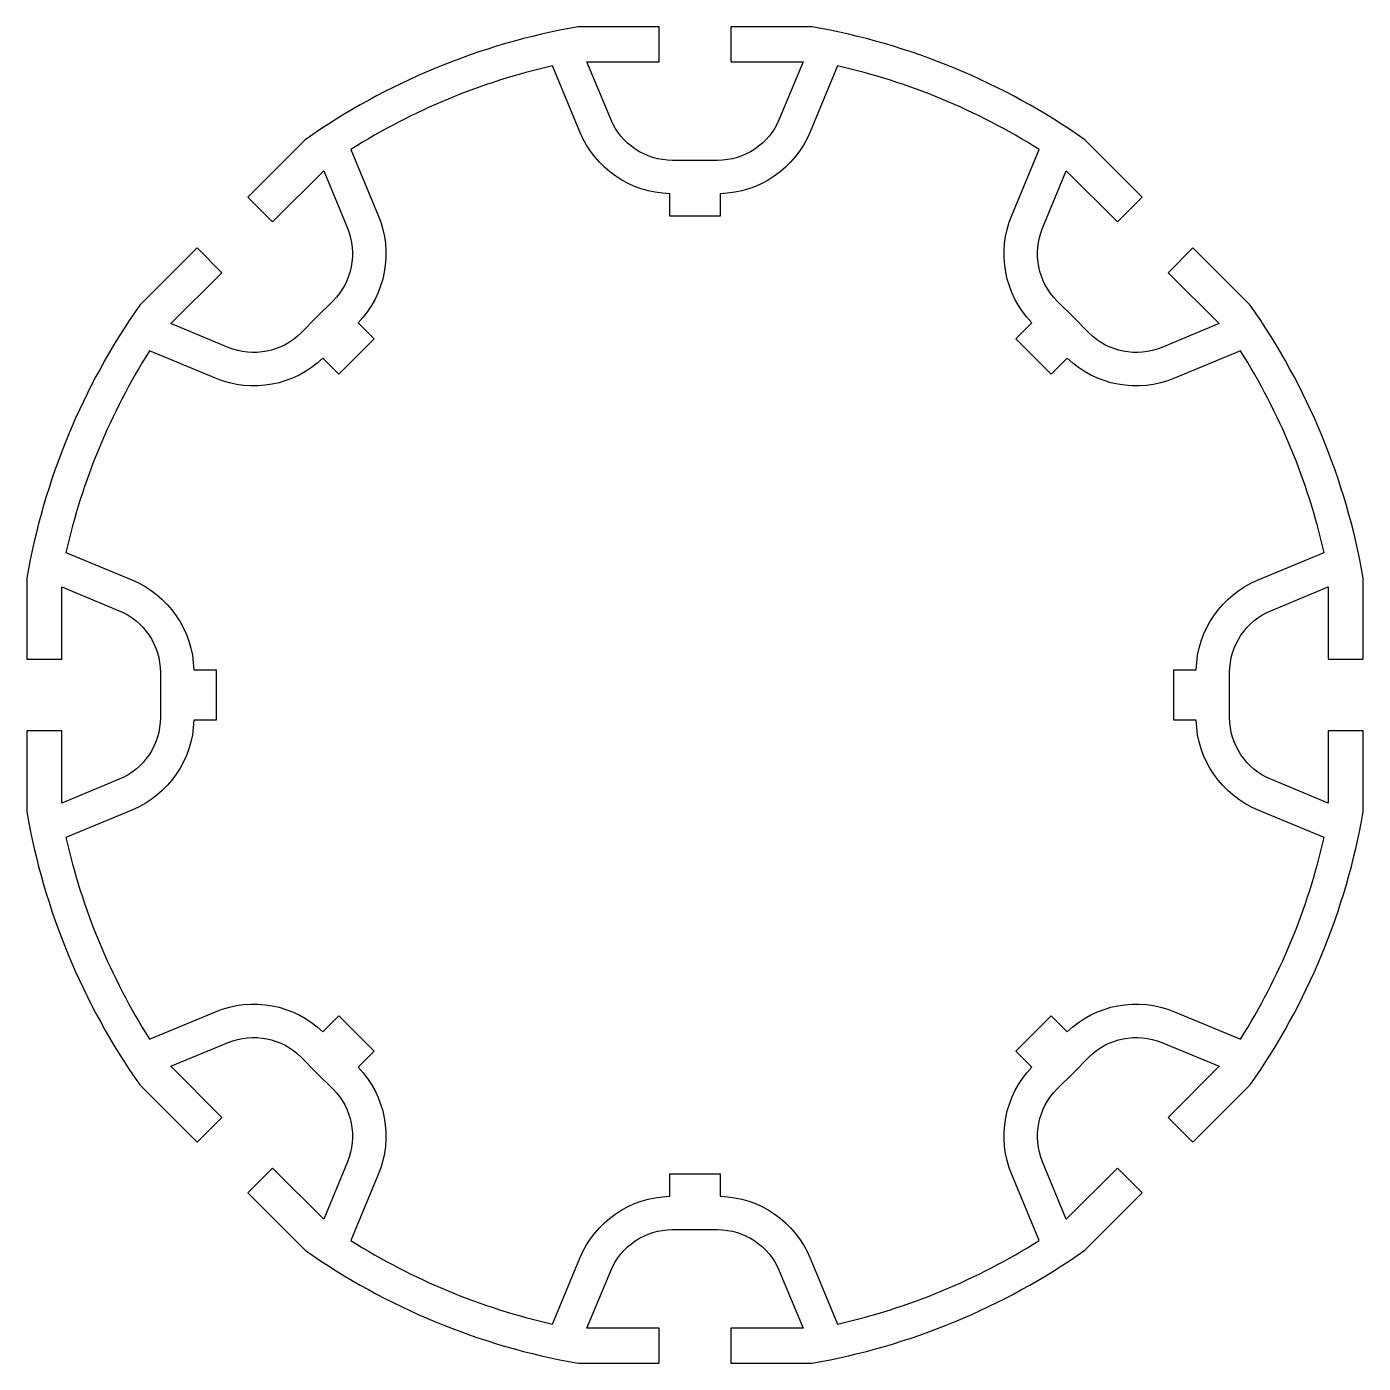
# Model space of a CAD drawing. Header units: millimetres. Extents: x -39.1 to 40.9, y -40.5 to 39.5.
import ezdxf

# ---------------------------------------------------------------- set-up
doc = ezdxf.new("R2010")
doc.units = ezdxf.units.MM
doc.header["$LTSCALE"] = 0.0125
doc.layers.add('Profil', color=7, linetype='Continuous')

msp = doc.modelspace()

# ---------------------------------------------------------------- linework, layer by layer
at = {"layer": 'Profil'}
for points in [[(23.571, 22.093), (22.616, 23.048, -0.303347), (21.749, 27.407), (23.17, 30.838), (26.223, 27.785), (27.708, 29.27), (24.278, 32.699, 0.110169), (7.944, 39.465), (3.094, 39.465), (3.094, 37.365), (7.411, 37.365), (5.99, 33.935, -0.303347), (2.294, 31.465), (0.944, 31.465), (-0.407, 31.465, -0.303347), (-4.103, 33.935), (-5.524, 37.365), (-1.206, 37.365), (-1.206, 39.465), (-6.056, 39.465, 0.110169), (-22.391, 32.699), (-25.82, 29.27), (-24.336, 27.785), (-21.283, 30.838), (-19.862, 27.407, -0.303347), (-20.729, 23.048), (-21.684, 22.093), (-22.639, 21.138, -0.303347), (-26.998, 20.271), (-30.429, 21.692), (-27.376, 24.744), (-28.861, 26.229), (-32.291, 22.8, 0.110169), (-39.056, 6.465), (-39.056, 1.615), (-36.956, 1.615), (-36.956, 5.933), (-33.526, 4.512, -0.303347), (-31.056, 0.816), (-31.056, -0.535), (-31.056, -1.885, -0.303347), (-33.526, -5.581), (-36.956, -7.002), (-36.956, -2.685), (-39.056, -2.685), (-39.056, -7.535, 0.110169), (-32.291, -23.869), (-28.861, -27.299), (-27.376, -25.814), (-30.429, -22.761), (-26.998, -21.34, -0.303347), (-22.639, -22.207), (-21.684, -23.162), (-20.729, -24.117, -0.303347), (-19.862, -28.476), (-21.283, -31.907), (-24.336, -28.854), (-25.82, -30.339), (-22.391, -33.769, 0.110169), (-6.056, -40.535), (-1.206, -40.535), (-1.206, -38.435), (-5.524, -38.435), (-4.103, -35.004, -0.303347), (-0.407, -32.535), (0.944, -32.535), (2.294, -32.535, -0.303347), (5.99, -35.004), (7.411, -38.435), (3.094, -38.435), (3.094, -40.535), (7.944, -40.535, 0.110169), (24.278, -33.769), (27.708, -30.339), (26.223, -28.854), (23.17, -31.907), (21.749, -28.476, -0.303347), (22.616, -24.117), (23.571, -23.162), (24.526, -22.207, -0.303347), (28.885, -21.34), (32.316, -22.761), (29.263, -25.814), (30.748, -27.299), (34.178, -23.869, 0.110169), (40.944, -7.535), (40.944, -2.685), (38.844, -2.685), (38.844, -7.002), (35.413, -5.581, -0.303347), (32.944, -1.885), (32.944, -0.535), (32.944, 0.816, -0.303347), (35.413, 4.512), (38.844, 5.933), (38.844, 1.615), (40.944, 1.615), (40.944, 6.465, 0.110169), (34.178, 22.8), (30.748, 26.229), (29.263, 24.744), (32.316, 21.692), (28.885, 20.271, -0.303347), (24.526, 21.138)], [(21.21, 19.732), (20.149, 20.793), (21.097, 21.741, -0.296568), (19.901, 28.172), (21.537, 32.122, 0.085164), (9.474, 37.119), (7.838, 33.169, -0.296568), (2.444, 29.467), (2.444, 28.127), (0.944, 28.127), (-0.556, 28.127), (-0.556, 29.467, -0.296568), (-5.951, 33.169), (-7.587, 37.119, 0.085164), (-19.65, 32.122), (-18.014, 28.172, -0.296568), (-19.21, 21.741), (-18.262, 20.793), (-19.323, 19.732), (-20.384, 18.671), (-21.332, 19.619, -0.296568), (-27.764, 18.423), (-31.713, 20.059, 0.085164), (-36.71, 7.995), (-32.76, 6.359, -0.296568), (-29.058, 0.965), (-27.718, 0.965), (-27.718, -0.535), (-27.718, -2.035), (-29.058, -2.035, -0.296568), (-32.76, -7.429), (-36.71, -9.065, 0.085164), (-31.713, -21.128), (-27.764, -19.492, -0.296568), (-21.332, -20.689), (-20.384, -19.741), (-19.323, -20.801), (-18.262, -21.862), (-19.21, -22.81, -0.296568), (-18.014, -29.242), (-19.65, -33.192, 0.085164), (-7.587, -38.188), (-5.951, -34.239, -0.296568), (-0.556, -30.537), (-0.556, -29.196), (0.944, -29.196), (2.444, -29.196), (2.444, -30.537, -0.296568), (7.838, -34.239), (9.474, -38.188, 0.085164), (21.537, -33.192), (19.901, -29.242, -0.296568), (21.097, -22.81), (20.149, -21.862), (21.21, -20.801), (22.271, -19.741), (23.219, -20.689, -0.296568), (29.651, -19.492), (33.6, -21.128, 0.085164), (38.597, -9.065), (34.647, -7.429, -0.296568), (30.945, -2.035), (29.605, -2.035), (29.605, -0.535), (29.605, 0.965), (30.945, 0.965, -0.296568), (34.647, 6.359), (38.597, 7.995, 0.085164), (33.6, 20.059), (29.651, 18.423, -0.296568), (23.219, 19.619), (22.271, 18.671)]]:
    msp.add_lwpolyline(points, format="xyb", close=True, dxfattribs=at)

doc.saveas('drawing.dxf')
